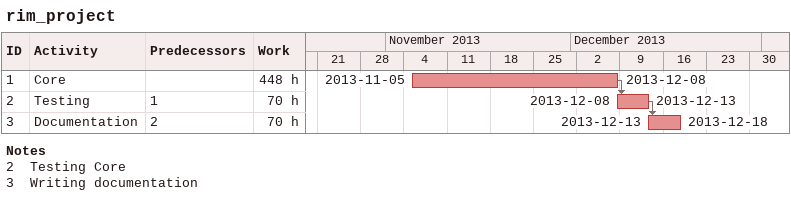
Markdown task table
rim_project

| ID | Task | Start | Finish | Predecessors | Work (h) |
|---|---|---|---|---|---|
| 1 | Core | 2013-11-05 | 2013-12-08 |  | 448 |
| 2 | Testing | 2013-12-08 | 2013-12-13 | 1 | 70 |
| 3 | Documentation | 2013-12-13 | 2013-12-18 | 2 | 70 |

Notes
- 2: Testing Core
- 3: Writing documentation
